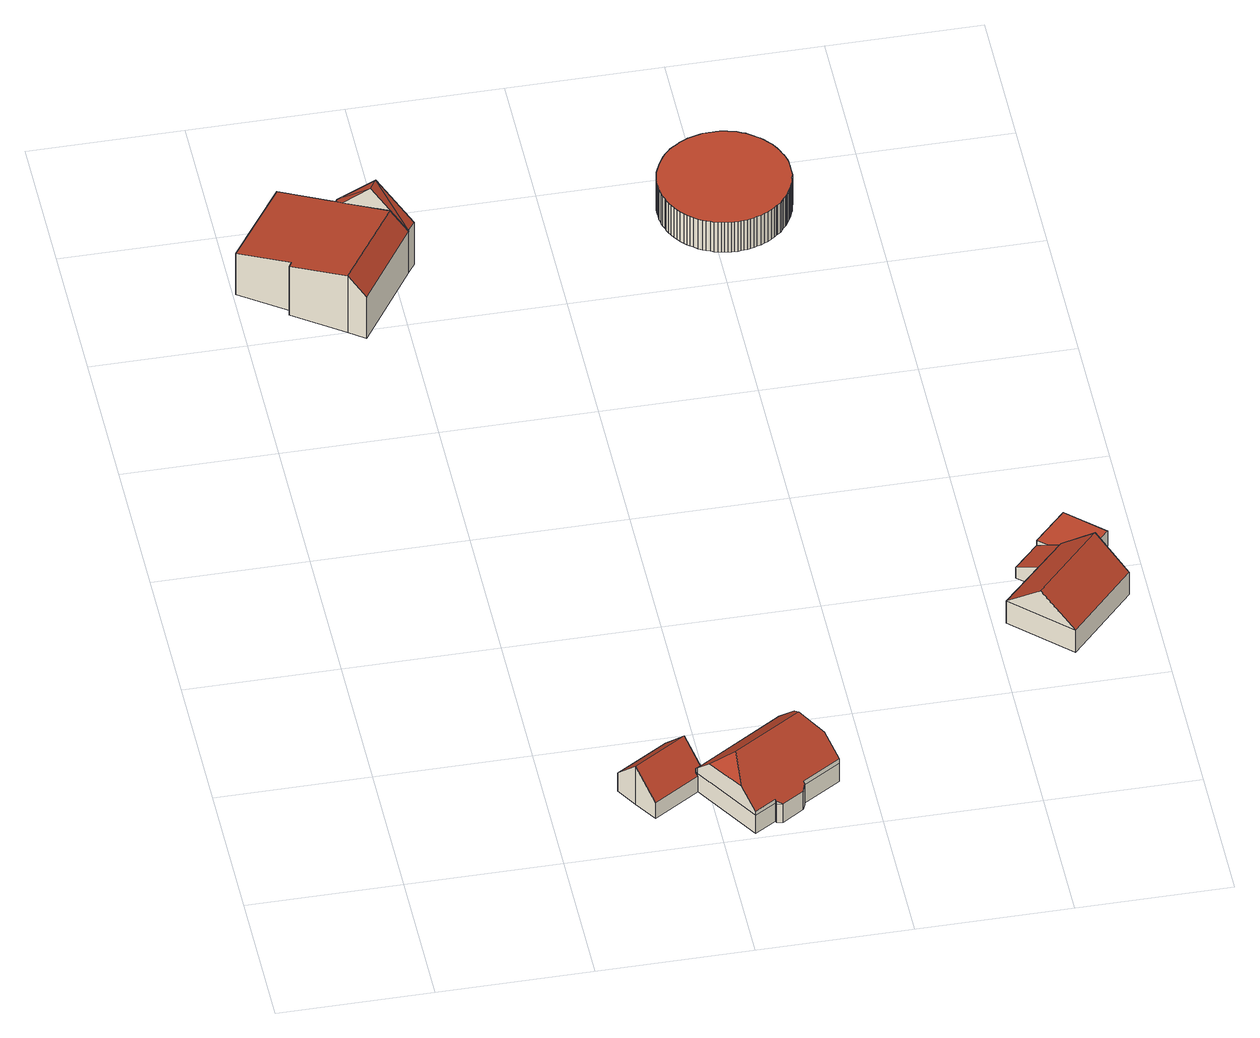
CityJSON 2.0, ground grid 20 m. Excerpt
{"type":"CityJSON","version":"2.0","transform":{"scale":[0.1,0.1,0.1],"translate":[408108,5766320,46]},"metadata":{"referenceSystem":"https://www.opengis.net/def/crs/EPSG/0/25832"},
"CityObjects":{
"building1":{"type":"Building","attributes":{"Gemeindeschluessel":"05515000","Geometrietyp2DReferenz":"3000","function":"31001_2460","roofType":"3100","measuredHeight":6.23},"geometry":[{"type":"Solid","lod":"2","boundaries":[[[[0,1,2,3]],[[4,5,1,0]],[[6,7,5,4]],[[8,9,7,6]],[[10,11,9,8]],[[12,13,11,10]],[[14,15,13,12]],[[3,2,15,14]],[[8,6,4,10]],[[0,3,14,12,10,4]],[[1,5,7,9,11,13,15,2]]]],"semantics":{"surfaces":[{"type":"WallSurface"},{"type":"RoofSurface"},{"type":"GroundSurface"}],"values":[[0,0,0,0,0,0,0,0,1,1,2]]}}]},
"building2":{"type":"Building","attributes":{"name":"Schulze Nahrup","Gemeindeschluessel":"05515000","Geometrietyp2DReferenz":"3000","function":"31001_1000"},"address":[{"country":"Germany","locality":"Münster","thoroughfareNumber":"4","thoroughfareName":"Gittrup"}],"children":["building2-1","building2-2"]},
"building2-1":{"type":"BuildingPart","attributes":{"roofType":"3100","measuredHeight":12.06},"parents":["building2"],"geometry":[{"type":"Solid","lod":"2","boundaries":[[[[16,17,18,19]],[[20,21,17,16]],[[22,23,24,21,20]],[[16,25,20]],[[26,25,16]],[[16,19,27,26]],[[22,20,25]],[[25,26,22]],[[17,21,24,28,18]],[[22,29,23]],[[28,30,19,18]],[[24,23,29,30,28]],[[27,31,29,22,26]],[[27,19,30,31]],[[30,29,31]]]],"semantics":{"surfaces":[{"type":"WallSurface"},{"type":"RoofSurface"},{"type":"GroundSurface"},{"type":"ClosureSurface"}],"values":[[0,0,0,0,1,1,1,1,2,0,3,3,0,3,3]]}}]},
"building2-2":{"type":"BuildingPart","attributes":{"roofType":"3100","measuredHeight":9.41},"parents":["building2"],"geometry":[{"type":"Solid","lod":"2","boundaries":[[[[32,33,34,35]],[[36,37,33,32]],[[38,39,37,36]],[[40,41,39,38]],[[42,19,18,41,40]],[[43,44,24,23]],[[35,34,44,43]],[[27,42,40,38,36,32,35,31]],[[43,23,29,31,35]],[[33,37,39,41,18,28,24,44,34]],[[19,42,27]],[[18,19,30,28]],[[19,27,31,30]],[[30,29,23,24,28]],[[30,31,29]]]],"semantics":{"surfaces":[{"type":"WallSurface"},{"type":"RoofSurface"},{"type":"GroundSurface"},{"type":"ClosureSurface"}],"values":[[0,0,0,0,0,0,0,1,1,2,0,3,3,3,3]]}}]},
"building3":{"type":"Building","attributes":{"Gemeindeschluessel":"05515000","Geometrietyp2DReferenz":"3000","function":"31001_1000","roofType":"5000","measuredHeight":8.87},"address":[{"country":"Germany","locality":"Münster","thoroughfareNumber":"7","thoroughfareName":"Gittrup"}],"geometry":[{"type":"Solid","lod":"2","boundaries":[[[[45,46,47,48]],[[49,50,46,45]],[[51,52,50,49]],[[53,54,52,51]],[[55,56,54,53]],[[57,58,56,55]],[[59,60,58,57]],[[61,62,60,59]],[[63,64,62,61]],[[65,66,64,63]],[[67,68,66,65]],[[69,70,68,67]],[[71,72,70,69]],[[48,47,72,71]],[[73,74,75]],[[76,77,78,79]],[[79,78,74,73,80,81,82,63,61,83,84,85]],[[86,87,88,75,74,78,77,89]],[[80,73,75,88,71,69]],[[88,87,48,71]],[[87,86,45,48]],[[86,89,49,45]],[[89,77,51,49]],[[85,84,57,55]],[[84,83,59,57]],[[83,61,59]],[[82,65,63]],[[82,81,67,65]],[[76,79,85,55,53]],[[77,76,53,51]],[[81,80,69,67]],[[46,50,52,54,56,58,60,62,64,66,68,70,72,47]]]],"semantics":{"surfaces":[{"type":"WallSurface"},{"type":"RoofSurface"},{"type":"GroundSurface"}],"values":[[0,0,0,0,0,0,0,0,0,0,0,0,0,0,1,1,1,1,0,0,0,0,0,0,0,0,0,0,0,0,0,2]]}}]},
"building4":{"type":"Building","attributes":{"Gemeindeschluessel":"05515000","Geometrietyp2DReferenz":"3000","function":"51003_1201","roofType":"1000","measuredHeight":4.83},"geometry":[{"type":"Solid","lod":"2","boundaries":[[[[90,91,92,93]],[[94,95,91,90]],[[96,97,95,94]],[[98,99,97,96]],[[100,101,99,98]],[[102,103,101,100]],[[104,105,103,102]],[[106,107,105,104]],[[108,109,107,106]],[[110,111,109,108]],[[112,113,111,110]],[[114,115,113,112]],[[116,117,115,114]],[[118,119,117,116]],[[120,121,119,118]],[[122,123,121,120]],[[124,125,123,122]],[[126,127,125,124]],[[128,129,127,126]],[[130,131,129,128]],[[132,133,131,130]],[[134,135,133,132]],[[136,137,135,134]],[[138,139,137,136]],[[140,141,139,138]],[[142,143,141,140]],[[144,145,143,142]],[[146,147,145,144]],[[148,149,147,146]],[[150,151,149,148]],[[152,153,151,150]],[[154,155,153,152]],[[156,157,155,154]],[[158,159,157,156]],[[160,161,159,158]],[[162,163,161,160]],[[164,165,163,162]],[[166,167,165,164]],[[168,169,167,166]],[[170,171,169,168]],[[172,173,171,170]],[[174,175,173,172]],[[176,177,175,174]],[[178,179,177,176]],[[180,181,179,178]],[[182,183,181,180]],[[184,185,183,182]],[[186,187,185,184]],[[188,189,187,186]],[[190,191,189,188]],[[192,193,191,190]],[[194,195,193,192]],[[196,197,195,194]],[[198,199,197,196]],[[200,201,199,198]],[[202,203,201,200]],[[204,205,203,202]],[[206,207,205,204]],[[208,209,207,206]],[[210,211,209,208]],[[212,213,211,210]],[[214,215,213,212]],[[216,217,215,214]],[[218,219,217,216]],[[220,221,219,218]],[[222,223,221,220]],[[224,225,223,222]],[[226,227,225,224]],[[228,229,227,226]],[[230,231,229,228]],[[232,233,231,230]],[[234,235,233,232]],[[236,237,235,234]],[[238,239,237,236]],[[240,241,239,238]],[[242,243,241,240]],[[244,245,243,242]],[[246,247,245,244]],[[248,249,247,246]],[[250,251,249,248]],[[252,253,251,250]],[[254,255,253,252]],[[256,257,255,254]],[[258,259,257,256]],[[260,261,259,258]],[[262,263,261,260]],[[264,265,263,262]],[[266,267,265,264]],[[268,269,267,266]],[[270,271,269,268]],[[272,273,271,270]],[[274,275,273,272]],[[276,277,275,274]],[[278,279,277,276]],[[280,281,279,278]],[[282,283,281,280]],[[284,285,283,282]],[[286,287,285,284]],[[288,289,287,286]],[[290,291,289,288]],[[292,293,291,290]],[[294,295,293,292]],[[296,297,295,294]],[[298,299,297,296]],[[300,301,299,298]],[[302,303,301,300]],[[304,305,303,302]],[[306,307,305,304]],[[308,309,307,306]],[[310,311,309,308]],[[312,313,311,310]],[[314,315,313,312]],[[316,317,315,314]],[[93,92,317,316]],[[314,312,310,308,306,304,302,300,298,296,294,292,290,288,286,284,282,280,278,276,274,272,270,268,266,264,262,260,258,256,254,252,250,248,246,244,242,240,238,236,234,232,230,228,226,224,222,220,218,216,214,212,210,208,206,204,202,200,198,196,194,192,190,188,186,184,182,180,178,176,174,172,170,168,166,164,162,160,158,156,154,152,150,148,146,144,142,140,138,136,134,132,130,128,126,124,122,120,118,116,114,112,110,108,106,104,102,100,98,96,94,90,93,316]],[[91,95,97,99,101,103,105,107,109,111,113,115,117,119,121,123,125,127,129,131,133,135,137,139,141,143,145,147,149,151,153,155,157,159,161,163,165,167,169,171,173,175,177,179,181,183,185,187,189,191,193,195,197,199,201,203,205,207,209,211,213,215,217,219,221,223,225,227,229,231,233,235,237,239,241,243,245,247,249,251,253,255,257,259,261,263,265,267,269,271,273,275,277,279,281,283,285,287,289,291,293,295,297,299,301,303,305,307,309,311,313,315,317,92]]]],"semantics":{"surfaces":[{"type":"WallSurface"},{"type":"RoofSurface"},{"type":"GroundSurface"}],"values":[[0,0,0,0,0,0,0,0,0,0,0,0,0,0,0,0,0,0,0,0,0,0,0,0,0,0,0,0,0,0,0,0,0,0,0,0,0,0,0,0,0,0,0,0,0,0,0,0,0,0,0,0,0,0,0,0,0,0,0,0,0,0,0,0,0,0,0,0,0,0,0,0,0,0,0,0,0,0,0,0,0,0,0,0,0,0,0,0,0,0,0,0,0,0,0,0,0,0,0,0,0,0,0,0,0,0,0,0,0,0,0,0,0,0,1,2]]}}]},
"building5":{"type":"Building","attributes":{"Gemeindeschluessel":"05515000","Geometrietyp2DReferenz":"3000","function":"51009_1610","roofType":"2100","measuredHeight":3.54},"geometry":[{"type":"Solid","lod":"2","boundaries":[[[[318,319,320,321]],[[322,323,319,318]],[[324,325,323,322]],[[321,320,325,324]],[[322,318,321,324]],[[319,323,325,320]]]],"semantics":{"surfaces":[{"type":"WallSurface"},{"type":"RoofSurface"},{"type":"GroundSurface"}],"values":[[0,0,0,0,1,2]]}}]},
"building6":{"type":"Building","attributes":{"Gemeindeschluessel":"05515000","Geometrietyp2DReferenz":"3000","function":"31001_1000","roofType":"3100","measuredHeight":7.89},"address":[{"country":"Germany","locality":"Münster","thoroughfareNumber":"4a","thoroughfareName":"Gittrup"}],"geometry":[{"type":"Solid","lod":"2","boundaries":[[[[326,327,328,329]],[[330,331,327,326]],[[332,325,331,330]],[[329,328,325,332]],[[326,333,330]],[[332,334,329]],[[329,334,333,326]],[[330,333,334,332]],[[327,331,325,328]]]],"semantics":{"surfaces":[{"type":"WallSurface"},{"type":"RoofSurface"},{"type":"GroundSurface"}],"values":[[0,0,0,0,0,0,1,1,2]]}}]},
"building7":{"type":"Building","attributes":{"Gemeindeschluessel":"05515000","Geometrietyp2DReferenz":"3000","function":"31001_2460","roofType":"1000","measuredHeight":2.53},"geometry":[{"type":"Solid","lod":"2","boundaries":[[[[335,336,323,337]],[[338,339,336,335]],[[340,341,339,338]],[[342,325,341,340]],[[337,323,325,342]],[[340,338,335,337,342]],[[336,339,341,325,323]]]],"semantics":{"surfaces":[{"type":"WallSurface"},{"type":"RoofSurface"},{"type":"GroundSurface"}],"values":[[0,0,0,0,0,1,2]]}}]}
},
"vertices":[
[326,58,27],[326,58,1],[386,95,1],[386,95,27],[307,88,64],[307,88,1],[290,116,31],[290,116,1],[358,158,31],[358,158,1],[376,131,64],[376,131,1],[393,103,31],[393,103,1],[384,98,31],[384,98,1],
[144,1165,70],[144,1165,0],[136,1152,0],[136,1152,70],[229,1106,70],[229,1106,0],[220,1093,70],[220,1093,68],[220,1093,0],[187,1136,121],[178,1122,121],[147,1144,83],[199,1107,0],[218,1094,70],[199,1107,70],[199,1107,94],
[61,1045,81],[61,1045,0],[125,1000,0],[125,1000,94],[65,1052,81],[65,1052,0],[4,1095,68],[4,1095,0],[75,1196,68],[75,1196,0],[136,1152,81],[146,985,68],[146,985,0],
[393,103,32],[393,103,2],[384,98,2],[384,98,32],[503,172,32],[503,172,2],[517,149,32],[517,149,2],[537,118,32],[537,118,2],[560,80,32],[560,80,2],[509,48,32],[509,48,2],[510,46,32],[510,46,2],[507,38,32],[507,38,2],[478,20,32],[478,20,2],[470,21,32],[470,21,2],[469,23,32],[469,23,2],[441,6,32],[441,6,2],[386,95,32],[386,95,2],[428,28,63],[427,62,91],[397,76,63],[537,118,65],[517,149,65],[517,118,91],[546,104,65],[441,6,39],[469,23,39],[470,21,37],[510,46,37],[509,48,39],[560,80,39],[393,103,38],[384,98,38],[386,95,41],[503,172,38],
[563,1192,53],[563,1192,4],[559,1188,4],[559,1188,53],[567,1196,53],[567,1196,4],[571,1199,53],[571,1199,4],[576,1202,53],[576,1202,4],[580,1205,53],[580,1205,4],[584,1207,53],[584,1207,4],[588,1209,53],[588,1209,4],[592,1211,53],[592,1211,4],[596,1212,53],[596,1212,4],[600,1213,53],[600,1213,4],[604,1214,53],[604,1214,4],[608,1215,53],[608,1215,4],[611,1216,53],[611,1216,4],[615,1216,53],[615,1216,4],[619,1216,53],[619,1216,4],[624,1216,53],[624,1216,4],[628,1216,53],[628,1216,4],[633,1216,53],[633,1216,4],[637,1215,53],[637,1215,4],[642,1214,53],[642,1214,4],[647,1212,53],[647,1212,4],[653,1211,53],[653,1211,4],[658,1208,53],[658,1208,4],[663,1206,53],[663,1206,4],[666,1204,53],[666,1204,4],[671,1200,53],[671,1200,4],[675,1197,53],[675,1197,4],[679,1194,53],[679,1194,4],[683,1190,53],[683,1190,4],[686,1186,53],[686,1186,4],[689,1183,53],[689,1183,4],[692,1179,53],[692,1179,4],[694,1175,53],[694,1175,4],[696,1172,53],[696,1172,4],[698,1168,53],[698,1168,4],[699,1165,53],[699,1165,4],[700,1162,53],[700,1162,4],[702,1158,53],[702,1158,4],[703,1154,53],[703,1154,4],[704,1150,53],[704,1150,4],[705,1145,53],[705,1145,4],[705,1141,53],[705,1141,4],[705,1136,53],[705,1136,4],[705,1131,53],[705,1131,4],[705,1126,53],[705,1126,4],[705,1120,53],[705,1120,4],[703,1115,53],[703,1115,4],[703,1112,53],[703,1112,4],[702,1108,53],[702,1108,4],[700,1104,53],[700,1104,4],[699,1100,53],[699,1100,4],[697,1096,53],[697,1096,4],[695,1093,53],[695,1093,4],[693,1089,53],[693,1089,4],[691,1086,53],[691,1086,4],[689,1083,53],[689,1083,4],[686,1080,53],[686,1080,4],[684,1077,53],[684,1077,4],[681,1073,53],[681,1073,4],[677,1070,53],[677,1070,4],[675,1069,53],[675,1069,4],[672,1066,53],[672,1066,4],[668,1063,53],[668,1063,4],[663,1060,53],[663,1060,4],[658,1058,53],[658,1058,4],[653,1055,53],[653,1055,4],[648,1054,53],[648,1054,4],[644,1052,53],[644,1052,4],[639,1051,53],[639,1051,4],[635,1050,53],[635,1050,4],[631,1050,53],[631,1050,4],[627,1050,53],[627,1050,4],[623,1049,53],[623,1049,4],[619,1050,53],[619,1050,4],[615,1050,53],[615,1050,4],[611,1050,53],[611,1050,4],[607,1051,53],[607,1051,4],[603,1052,53],[603,1052,4],[599,1053,53],[599,1053,4],[594,1054,53],[594,1054,4],[590,1056,53],[590,1056,4],[585,1058,53],[585,1058,4],[581,1060,53],[581,1060,4],[576,1063,53],[576,1063,4],[571,1067,53],[571,1067,4],[567,1070,53],[567,1070,4],[564,1073,53],[564,1073,4],[561,1076,53],[561,1076,4],[557,1080,53],[557,1080,4],[554,1085,53],[554,1085,4],[551,1089,53],[551,1089,4],[548,1094,53],[548,1094,4],[546,1098,53],[546,1098,4],[544,1103,53],[544,1103,4],[543,1107,53],[543,1107,4],[541,1112,53],[541,1112,4],[540,1116,53],[540,1116,4],[540,1120,53],[540,1120,4],[539,1124,53],[539,1124,4],[539,1127,53],[539,1127,4],[539,1131,53],[539,1131,4],[539,1135,53],[539,1135,4],[539,1139,53],[539,1139,4],[539,1143,53],[539,1143,4],[540,1148,53],[540,1148,4],[541,1152,53],[541,1152,4],[542,1157,53],[542,1157,4],[544,1162,53],[544,1162,4],[546,1166,53],[546,1166,4],[548,1171,53],[548,1171,4],[551,1176,53],[551,1176,4],[554,1181,53],[554,1181,4],[556,1184,53],[556,1184,4],
[843,399,22],[843,399,5],[869,375,5],[869,375,40],[876,434,22],[876,434,5],[902,410,40],[902,410,5],
[889,251,42],[889,251,5],[974,342,5],[974,342,42],[816,320,42],[816,320,5],[902,410,42],[852,285,84],[938,376,84],
[918,478,30],[918,478,5],[876,434,30],[965,434,30],[965,434,5],[924,390,30],[924,390,5],[902,410,30]
]}
